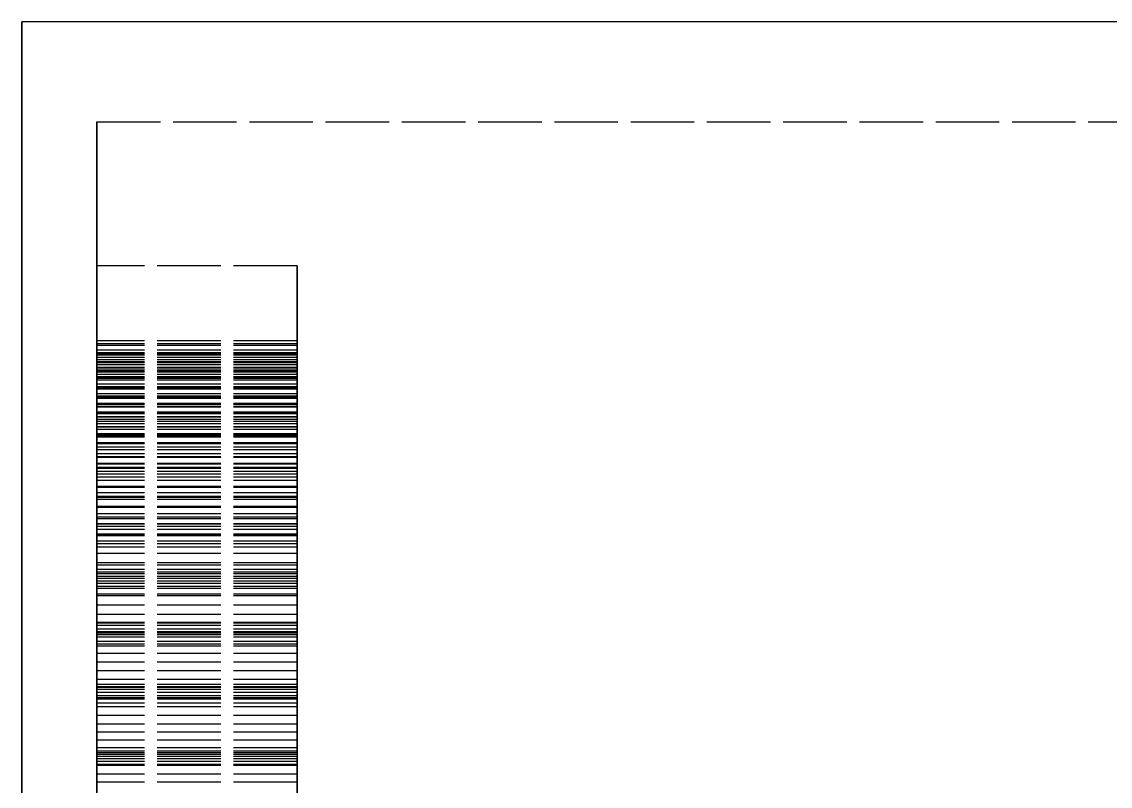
# Model space of a CAD drawing. Header units: millimetres. Extents: x -25 to 127, y -20 to 120.
# Drawn here: x 54.62 to 76.38, y 32.47 to 47.75 of the extents above; entities that cross this region are included whole.
import ezdxf

# ---------------------------------------------------------------- set-up
doc = ezdxf.new("R2010")
doc.units = ezdxf.units.MM
doc.linetypes.add('DASHED', pattern=[1.524, 1.27, -0.254])
doc.layers.add('HIDDEN', color=8, linetype='DASHED')
doc.layers.add('VISIBLE', color=7, linetype='CONTINUOUS')

msp = doc.modelspace()

# ---------------------------------------------------------------- linework, layer by layer
at = {"layer": 'HIDDEN'}
for points in [[(54.625, 47.75), (54.625, 46.9881), (54.625, 46.22619), (54.625, 45.46429), (54.625, 44.70238), (54.625, 43.94048), (54.625, 43.17857), (54.625, 42.41667), (54.625, 41.65476), (54.625, 40.89286), (54.625, 40.13095), (54.625, 39.36905), (54.625, 38.60714), (54.625, 37.84524), (54.625, 37.08333), (54.625, 36.32143), (54.625, 35.55952), (54.625, 34.79762), (54.625, 34.03571), (54.625, 33.27381), (54.625, 32.5119), (54.625, 31.75)], [(56.125, 32.13095), (56.125, 32.48016), (56.125, 32.82937), (56.125, 33.17857), (56.125, 33.52778), (56.125, 33.87698), (56.125, 34.22619), (56.125, 34.5754), (56.125, 34.9246), (56.125, 35.27381), (56.125, 35.62302), (56.125, 35.97222), (56.125, 36.32143), (56.125, 36.67063), (56.125, 37.01984), (56.125, 37.36905), (56.125, 37.71825), (56.125, 38.06746), (56.125, 38.41667), (56.125, 38.76587), (56.125, 39.11508), (56.125, 39.46429), (56.125, 39.81349), (56.125, 40.1627), (56.125, 40.5119), (56.125, 40.86111), (56.125, 41.21032), (56.125, 41.55952), (56.125, 41.90873), (56.125, 42.25794), (56.125, 42.60714), (56.125, 42.95635), (56.125, 43.30556), (56.125, 43.65476), (56.125, 44.00397), (56.125, 44.35317), (56.125, 44.70238), (56.125, 45.05159), (56.125, 45.40079), (56.125, 45.75)], [(56.125, 45.75), (56.125, 45.05159), (56.125, 44.35317), (56.125, 43.65476), (56.125, 42.95635), (56.125, 42.25794), (56.125, 41.55952), (56.125, 40.86111), (56.125, 40.1627), (56.125, 39.46429), (56.125, 38.76587), (56.125, 38.06746), (56.125, 37.36905), (56.125, 36.67063), (56.125, 35.97222), (56.125, 35.27381), (56.125, 34.5754), (56.125, 33.87698), (56.125, 33.17857), (56.125, 32.48016), (56.125, 31.78175)], [(56.125, 45.75), (95.125, 45.75)], [(56.125, 32.25), (56.125, 32.55357), (56.125, 32.85714), (56.125, 33.16071), (56.125, 33.46429), (56.125, 33.76786), (56.125, 34.07143), (56.125, 34.375), (56.125, 34.67857), (56.125, 34.98214), (56.125, 35.28571), (56.125, 35.58929), (56.125, 35.89286), (56.125, 36.19643), (56.125, 36.5), (56.125, 36.80357), (56.125, 37.10714), (56.125, 37.41071), (56.125, 37.71429), (56.125, 38.01786), (56.125, 38.32143), (56.125, 38.625), (56.125, 38.92857), (56.125, 39.23214), (56.125, 39.53571), (56.125, 39.83929), (56.125, 40.14286), (56.125, 40.44643), (56.125, 40.75), (56.125, 41.05357), (56.125, 41.35714), (56.125, 41.66071), (56.125, 41.96429), (56.125, 42.26786), (56.125, 42.57143), (56.125, 42.875)], [(56.125, 42.875), (56.125, 42.26786), (56.125, 41.66071), (56.125, 41.05357), (56.125, 40.44643), (56.125, 39.83929), (56.125, 39.23214), (56.125, 38.625), (56.125, 38.01786), (56.125, 37.41071), (56.125, 36.80357), (56.125, 36.19643), (56.125, 35.58929), (56.125, 34.98214), (56.125, 34.375), (56.125, 33.76786), (56.125, 33.16071), (56.125, 32.55357), (56.125, 31.94643)], [(60.125, 42.875), (56.125, 42.875)], [(60.125, 32.25), (60.125, 32.55357), (60.125, 32.85714), (60.125, 33.16071), (60.125, 33.46429), (60.125, 33.76786), (60.125, 34.07143), (60.125, 34.375), (60.125, 34.67857), (60.125, 34.98214), (60.125, 35.28571), (60.125, 35.58929), (60.125, 35.89286), (60.125, 36.19643), (60.125, 36.5), (60.125, 36.80357), (60.125, 37.10714), (60.125, 37.41071), (60.125, 37.71429), (60.125, 38.01786), (60.125, 38.32143), (60.125, 38.625), (60.125, 38.92857), (60.125, 39.23214), (60.125, 39.53571), (60.125, 39.83929), (60.125, 40.14286), (60.125, 40.44643), (60.125, 40.75), (60.125, 41.05357), (60.125, 41.35714), (60.125, 41.66071), (60.125, 41.96429), (60.125, 42.26786), (60.125, 42.57143), (60.125, 42.875)], [(60.125, 42.875), (60.125, 42.26786), (60.125, 41.66071), (60.125, 41.05357), (60.125, 40.44643), (60.125, 39.83929), (60.125, 39.23214), (60.125, 38.625), (60.125, 38.01786), (60.125, 37.41071), (60.125, 36.80357), (60.125, 36.19643), (60.125, 35.58929), (60.125, 34.98214), (60.125, 34.375), (60.125, 33.76786), (60.125, 33.16071), (60.125, 32.55357), (60.125, 31.94643)], [(56.125, 41.1857), (56.125, 41.3742)], [(56.125, 41.3742), (56.125, 41.1857)], [(60.125, 41.3742), (56.125, 41.3742)], [(60.125, 41.3742), (56.125, 41.3742)], [(60.125, 41.1857), (60.125, 41.3742)], [(60.125, 41.3742), (60.125, 41.1857)], [(56.125, 41.28352), (56.125, 41.31452)], [(56.125, 41.31452), (56.125, 41.13444)], [(56.125, 41.13444), (56.125, 41.31452)], [(56.125, 41.31452), (56.125, 41.28352)], [(60.125, 41.31452), (56.125, 41.31452)], [(60.125, 41.31452), (56.125, 41.31452)], [(56.125, 41.08821), (56.125, 41.28352)], [(56.125, 41.28352), (56.125, 41.08821)], [(60.125, 41.28352), (56.125, 41.28352)], [(60.125, 41.28352), (56.125, 41.28352)], [(56.125, 40.99691), (56.125, 41.1857)], [(56.125, 41.1857), (56.125, 40.99691)], [(60.125, 41.1857), (56.125, 41.1857)], [(60.125, 41.1857), (56.125, 41.1857)], [(56.125, 41.13444), (56.125, 40.95347)], [(56.125, 40.95347), (56.125, 41.13444)], [(60.125, 41.13444), (56.125, 41.13444)], [(60.125, 41.13444), (56.125, 41.13444)], [(60.125, 41.28352), (60.125, 41.31452)], [(60.125, 41.31452), (60.125, 41.13444)], [(60.125, 41.13444), (60.125, 41.31452)], [(60.125, 41.31452), (60.125, 41.28352)], [(60.125, 41.08821), (60.125, 41.28352)], [(60.125, 41.28352), (60.125, 41.08821)], [(60.125, 40.99691), (60.125, 41.1857)], [(60.125, 41.1857), (60.125, 40.99691)], [(60.125, 41.13444), (60.125, 40.95347)], [(60.125, 40.95347), (60.125, 41.13444)], [(56.125, 41.04325), (56.125, 41.10498)], [(56.125, 41.10498), (56.125, 40.93485)], [(56.125, 40.93485), (56.125, 41.10498)], [(56.125, 41.10498), (56.125, 41.04325)], [(60.125, 41.10498), (56.125, 41.10498)], [(60.125, 41.10498), (56.125, 41.10498)], [(56.125, 40.8932), (56.125, 41.08821)], [(56.125, 41.08821), (56.125, 40.8932)], [(60.125, 41.08821), (56.125, 41.08821)], [(60.125, 41.08821), (56.125, 41.08821)], [(56.125, 40.8428), (56.125, 41.04325)], [(56.125, 41.04325), (56.125, 40.8428)], [(60.125, 41.04325), (56.125, 41.04325)], [(60.125, 41.04325), (56.125, 41.04325)], [(56.125, 40.8079), (56.125, 40.99691)], [(56.125, 40.99691), (56.125, 40.8079)], [(60.125, 40.99691), (56.125, 40.99691)], [(60.125, 40.99691), (56.125, 40.99691)], [(56.125, 40.95347), (56.125, 40.77168)], [(56.125, 40.77168), (56.125, 40.95347)], [(60.125, 40.95347), (56.125, 40.95347)], [(60.125, 40.95347), (56.125, 40.95347)], [(56.125, 40.93485), (56.125, 40.76326)], [(56.125, 40.76326), (56.125, 40.93485)], [(60.125, 40.93485), (56.125, 40.93485)], [(60.125, 40.93485), (56.125, 40.93485)], [(56.125, 40.69859), (56.125, 40.8932)], [(56.125, 40.8932), (56.125, 40.69859)], [(60.125, 40.8932), (56.125, 40.8932)], [(60.125, 40.8932), (56.125, 40.8932)], [(60.125, 41.04325), (60.125, 41.10498)], [(60.125, 41.10498), (60.125, 40.93485)], [(60.125, 40.93485), (60.125, 41.10498)], [(60.125, 41.10498), (60.125, 41.04325)], [(60.125, 40.8932), (60.125, 41.08821)], [(60.125, 41.08821), (60.125, 40.8932)], [(60.125, 40.8428), (60.125, 41.04325)], [(60.125, 41.04325), (60.125, 40.8428)], [(60.125, 40.8079), (60.125, 40.99691)], [(60.125, 40.99691), (60.125, 40.8079)], [(60.125, 40.95347), (60.125, 40.77168)], [(60.125, 40.77168), (60.125, 40.95347)], [(60.125, 40.93485), (60.125, 40.76326)], [(60.125, 40.76326), (60.125, 40.93485)], [(60.125, 40.69859), (60.125, 40.8932)], [(60.125, 40.8932), (60.125, 40.69859)], [(56.125, 40.64323), (56.125, 40.8428)], [(56.125, 40.8428), (56.125, 40.64323)], [(60.125, 40.8428), (56.125, 40.8428)], [(60.125, 40.8428), (56.125, 40.8428)], [(56.125, 40.61877), (56.125, 40.8079)], [(56.125, 40.8079), (56.125, 40.61877)], [(60.125, 40.8079), (56.125, 40.8079)], [(60.125, 40.8079), (56.125, 40.8079)], [(56.125, 40.77168), (56.125, 40.58911)], [(56.125, 40.58911), (56.125, 40.77168)], [(60.125, 40.77168), (56.125, 40.77168)], [(60.125, 40.77168), (56.125, 40.77168)], [(56.125, 40.76326), (56.125, 40.59023)], [(56.125, 40.59023), (56.125, 40.76326)], [(60.125, 40.76326), (56.125, 40.76326)], [(60.125, 40.76326), (56.125, 40.76326)], [(56.125, 40.65543), (56.125, 40.74738)], [(56.125, 40.74738), (56.125, 40.58865)], [(56.125, 40.58865), (56.125, 40.74738)], [(56.125, 40.74738), (56.125, 40.65543)], [(60.125, 40.74738), (56.125, 40.74738)], [(60.125, 40.74738), (56.125, 40.74738)], [(56.125, 40.50451), (56.125, 40.69859)], [(56.125, 40.69859), (56.125, 40.50451)], [(60.125, 40.69859), (56.125, 40.69859)], [(60.125, 40.69859), (56.125, 40.69859)], [(60.125, 40.64323), (60.125, 40.8428)], [(60.125, 40.8428), (60.125, 40.64323)], [(60.125, 40.61877), (60.125, 40.8079)], [(60.125, 40.8079), (60.125, 40.61877)], [(60.125, 40.77168), (60.125, 40.58911)], [(60.125, 40.58911), (60.125, 40.77168)], [(60.125, 40.76326), (60.125, 40.59023)], [(60.125, 40.59023), (60.125, 40.76326)], [(60.125, 40.65543), (60.125, 40.74738)], [(60.125, 40.74738), (60.125, 40.58865)], [(60.125, 40.58865), (60.125, 40.74738)], [(60.125, 40.74738), (60.125, 40.65543)], [(60.125, 40.50451), (60.125, 40.69859)], [(60.125, 40.69859), (60.125, 40.50451)], [(56.125, 40.45155), (56.125, 40.65543)], [(56.125, 40.65543), (56.125, 40.45155)], [(60.125, 40.65543), (56.125, 40.65543)], [(60.125, 40.65543), (56.125, 40.65543)], [(56.125, 40.44468), (56.125, 40.64323)], [(56.125, 40.64323), (56.125, 40.44468)], [(60.125, 40.64323), (56.125, 40.64323)], [(60.125, 40.64323), (56.125, 40.64323)], [(56.125, 40.4296), (56.125, 40.61877)], [(56.125, 40.61877), (56.125, 40.4296)], [(60.125, 40.61877), (56.125, 40.61877)], [(60.125, 40.61877), (56.125, 40.61877)], [(56.125, 40.59023), (56.125, 40.41579)], [(56.125, 40.41579), (56.125, 40.59023)], [(60.125, 40.59023), (56.125, 40.59023)], [(60.125, 40.59023), (56.125, 40.59023)], [(56.125, 40.58911), (56.125, 40.40581)], [(56.125, 40.40581), (56.125, 40.58911)], [(60.125, 40.58911), (56.125, 40.58911)], [(60.125, 40.58911), (56.125, 40.58911)], [(56.125, 40.58865), (56.125, 40.4279)], [(56.125, 40.4279), (56.125, 40.58865)], [(60.125, 40.58865), (56.125, 40.58865)], [(60.125, 40.58865), (56.125, 40.58865)], [(56.125, 40.31109), (56.125, 40.50451)], [(56.125, 40.50451), (56.125, 40.31109)], [(60.125, 40.50451), (56.125, 40.50451)], [(60.125, 40.50451), (56.125, 40.50451)], [(60.125, 40.45155), (60.125, 40.65543)], [(60.125, 40.65543), (60.125, 40.45155)], [(60.125, 40.44468), (60.125, 40.64323)], [(60.125, 40.64323), (60.125, 40.44468)], [(60.125, 40.4296), (60.125, 40.61877)], [(60.125, 40.61877), (60.125, 40.4296)], [(60.125, 40.59023), (60.125, 40.41579)], [(60.125, 40.41579), (60.125, 40.59023)], [(60.125, 40.58911), (60.125, 40.40581)], [(60.125, 40.40581), (60.125, 40.58911)], [(60.125, 40.58865), (60.125, 40.4279)], [(60.125, 40.4279), (60.125, 40.58865)], [(60.125, 40.31109), (60.125, 40.50451)], [(60.125, 40.50451), (60.125, 40.31109)], [(56.125, 40.24914), (56.125, 40.45155)], [(56.125, 40.45155), (56.125, 40.24914)], [(60.125, 40.45155), (56.125, 40.45155)], [(60.125, 40.45155), (56.125, 40.45155)], [(56.125, 40.24731), (56.125, 40.44468)], [(56.125, 40.44468), (56.125, 40.24731)], [(60.125, 40.44468), (56.125, 40.44468)], [(60.125, 40.44468), (56.125, 40.44468)], [(56.125, 40.2405), (56.125, 40.4296)], [(56.125, 40.4296), (56.125, 40.2405)], [(60.125, 40.4296), (56.125, 40.4296)], [(60.125, 40.4296), (56.125, 40.4296)], [(56.125, 40.4279), (56.125, 40.26511)], [(56.125, 40.26511), (56.125, 40.4279)], [(60.125, 40.4279), (56.125, 40.4279)], [(60.125, 40.4279), (56.125, 40.4279)], [(56.125, 40.41579), (56.125, 40.23992)], [(56.125, 40.23992), (56.125, 40.41579)], [(60.125, 40.41579), (56.125, 40.41579)], [(60.125, 40.41579), (56.125, 40.41579)], [(56.125, 40.40581), (56.125, 40.22181)], [(56.125, 40.22181), (56.125, 40.40581)], [(60.125, 40.40581), (56.125, 40.40581)], [(60.125, 40.40581), (56.125, 40.40581)], [(56.125, 40.1185), (56.125, 40.31109)], [(56.125, 40.31109), (56.125, 40.1185)], [(60.125, 40.31109), (56.125, 40.31109)], [(60.125, 40.31109), (56.125, 40.31109)], [(56.125, 40.26511), (56.125, 40.10028)], [(56.125, 40.10028), (56.125, 40.26511)], [(60.125, 40.26511), (56.125, 40.26511)], [(60.125, 40.26511), (56.125, 40.26511)], [(56.125, 40.04834), (56.125, 40.24914)], [(56.125, 40.24914), (56.125, 40.04834)], [(60.125, 40.24914), (56.125, 40.24914)], [(60.125, 40.24914), (56.125, 40.24914)], [(56.125, 40.05129), (56.125, 40.24731)], [(56.125, 40.24731), (56.125, 40.05129)], [(60.125, 40.24731), (56.125, 40.24731)], [(60.125, 40.24731), (56.125, 40.24731)], [(56.125, 40.12339), (56.125, 40.24476)], [(56.125, 40.24476), (56.125, 40.0988)], [(56.125, 40.0988), (56.125, 40.24476)], [(56.125, 40.24476), (56.125, 40.12339)], [(60.125, 40.24476), (56.125, 40.24476)], [(60.125, 40.24476), (56.125, 40.24476)], [(56.125, 40.22181), (56.125, 40.2405)], [(56.125, 40.2405), (56.125, 40.22181)], [(60.125, 40.2405), (56.125, 40.2405)], [(60.125, 40.2405), (56.125, 40.2405)], [(56.125, 40.23992), (56.125, 40.06259)], [(56.125, 40.06259), (56.125, 40.23992)], [(60.125, 40.23992), (56.125, 40.23992)], [(60.125, 40.23992), (56.125, 40.23992)], [(60.125, 40.24914), (60.125, 40.45155)], [(60.125, 40.45155), (60.125, 40.24914)], [(60.125, 40.24731), (60.125, 40.44468)], [(60.125, 40.44468), (60.125, 40.24731)], [(60.125, 40.2405), (60.125, 40.4296)], [(60.125, 40.4296), (60.125, 40.2405)], [(60.125, 40.4279), (60.125, 40.26511)], [(60.125, 40.26511), (60.125, 40.4279)], [(60.125, 40.41579), (60.125, 40.23992)], [(60.125, 40.23992), (60.125, 40.41579)], [(60.125, 40.40581), (60.125, 40.22181)], [(60.125, 40.22181), (60.125, 40.40581)], [(60.125, 40.1185), (60.125, 40.31109)], [(60.125, 40.31109), (60.125, 40.1185)], [(60.125, 40.26511), (60.125, 40.10028)], [(60.125, 40.10028), (60.125, 40.26511)], [(60.125, 40.04834), (60.125, 40.24914)], [(60.125, 40.24914), (60.125, 40.04834)], [(60.125, 40.05129), (60.125, 40.24731)], [(60.125, 40.24731), (60.125, 40.05129)], [(60.125, 40.12339), (60.125, 40.24476)], [(60.125, 40.24476), (60.125, 40.0988)], [(60.125, 40.0988), (60.125, 40.24476)], [(60.125, 40.24476), (60.125, 40.12339)], [(60.125, 40.22181), (60.125, 40.2405)], [(60.125, 40.2405), (60.125, 40.22181)], [(60.125, 40.23992), (60.125, 40.06259)], [(60.125, 40.06259), (60.125, 40.23992)], [(60.125, 40.22181), (56.125, 40.22181)], [(60.125, 40.22181), (56.125, 40.22181)], [(56.125, 39.91782), (56.125, 40.12339)], [(56.125, 40.12339), (56.125, 39.91782)], [(60.125, 40.12339), (56.125, 40.12339)], [(60.125, 40.12339), (56.125, 40.12339)], [(56.125, 40.06259), (56.125, 40.1185)], [(56.125, 40.1185), (56.125, 40.06259)], [(60.125, 40.1185), (56.125, 40.1185)], [(60.125, 40.1185), (56.125, 40.1185)], [(56.125, 40.10028), (56.125, 39.93334)], [(56.125, 39.93334), (56.125, 40.10028)], [(60.125, 40.10028), (56.125, 40.10028)], [(60.125, 40.10028), (56.125, 40.10028)], [(56.125, 40.0988), (56.125, 39.95025)], [(56.125, 39.95025), (56.125, 40.0988)], [(60.125, 40.0988), (56.125, 40.0988)], [(60.125, 40.0988), (56.125, 40.0988)], [(60.125, 40.06259), (56.125, 40.06259)], [(60.125, 40.06259), (56.125, 40.06259)], [(56.125, 39.85685), (56.125, 40.05129)], [(56.125, 40.05129), (56.125, 39.85685)], [(60.125, 40.05129), (56.125, 40.05129)], [(60.125, 40.05129), (56.125, 40.05129)], [(56.125, 39.84936), (56.125, 40.04834)], [(56.125, 40.04834), (56.125, 39.84936)], [(60.125, 40.04834), (56.125, 40.04834)], [(60.125, 40.04834), (56.125, 40.04834)], [(60.125, 39.91782), (60.125, 40.12339)], [(60.125, 40.12339), (60.125, 39.91782)], [(60.125, 40.06259), (60.125, 40.1185)], [(60.125, 40.1185), (60.125, 40.06259)], [(60.125, 40.10028), (60.125, 39.93334)], [(60.125, 39.93334), (60.125, 40.10028)], [(60.125, 40.0988), (60.125, 39.95025)], [(60.125, 39.95025), (60.125, 40.0988)], [(60.125, 39.85685), (60.125, 40.05129)], [(60.125, 40.05129), (60.125, 39.85685)], [(60.125, 39.84936), (60.125, 40.04834)], [(60.125, 40.04834), (60.125, 39.84936)], [(56.125, 39.95025), (56.125, 39.79909)], [(56.125, 39.79909), (56.125, 39.95025)], [(60.125, 39.95025), (56.125, 39.95025)], [(60.125, 39.95025), (56.125, 39.95025)], [(56.125, 39.93334), (56.125, 39.76419)], [(56.125, 39.76419), (56.125, 39.93334)], [(60.125, 39.93334), (56.125, 39.93334)], [(60.125, 39.93334), (56.125, 39.93334)], [(56.125, 39.71428), (56.125, 39.91782)], [(56.125, 39.91782), (56.125, 39.71428)], [(60.125, 39.91782), (56.125, 39.91782)], [(60.125, 39.91782), (56.125, 39.91782)], [(56.125, 39.76419), (56.125, 39.85685)], [(56.125, 39.85685), (56.125, 39.76419)], [(60.125, 39.85685), (56.125, 39.85685)], [(60.125, 39.85685), (56.125, 39.85685)], [(56.125, 39.65241), (56.125, 39.84936)], [(56.125, 39.84936), (56.125, 39.65241)], [(60.125, 39.84936), (56.125, 39.84936)], [(60.125, 39.84936), (56.125, 39.84936)], [(60.125, 39.95025), (60.125, 39.79909)], [(60.125, 39.79909), (60.125, 39.95025)], [(60.125, 39.93334), (60.125, 39.76419)], [(60.125, 39.76419), (60.125, 39.93334)], [(60.125, 39.71428), (60.125, 39.91782)], [(60.125, 39.91782), (60.125, 39.71428)], [(60.125, 39.76419), (60.125, 39.85685)], [(60.125, 39.85685), (60.125, 39.76419)], [(60.125, 39.65241), (60.125, 39.84936)], [(60.125, 39.84936), (60.125, 39.65241)], [(56.125, 39.79909), (56.125, 39.64527)], [(56.125, 39.64527), (56.125, 39.79909)], [(60.125, 39.79909), (56.125, 39.79909)], [(60.125, 39.79909), (56.125, 39.79909)], [(60.125, 39.76419), (56.125, 39.76419)], [(60.125, 39.76419), (56.125, 39.76419)], [(56.125, 39.51295), (56.125, 39.71428)], [(56.125, 39.71428), (56.125, 39.51295)], [(60.125, 39.71428), (56.125, 39.71428)], [(60.125, 39.71428), (56.125, 39.71428)], [(56.125, 39.45778), (56.125, 39.65241)], [(56.125, 39.65241), (56.125, 39.45778)], [(60.125, 39.65241), (56.125, 39.65241)], [(60.125, 39.65241), (56.125, 39.65241)], [(56.125, 39.64527), (56.125, 39.48869)], [(56.125, 39.48869), (56.125, 39.64527)], [(60.125, 39.64527), (56.125, 39.64527)], [(60.125, 39.64527), (56.125, 39.64527)], [(56.125, 39.45166), (56.125, 39.60142)], [(56.125, 39.60142), (56.125, 39.46945)], [(56.125, 39.46945), (56.125, 39.60142)], [(56.125, 39.60142), (56.125, 39.45166)], [(60.125, 39.60142), (56.125, 39.60142)], [(60.125, 39.60142), (56.125, 39.60142)], [(60.125, 39.79909), (60.125, 39.64527)], [(60.125, 39.64527), (60.125, 39.79909)], [(60.125, 39.51295), (60.125, 39.71428)], [(60.125, 39.71428), (60.125, 39.51295)], [(60.125, 39.45778), (60.125, 39.65241)], [(60.125, 39.65241), (60.125, 39.45778)], [(60.125, 39.64527), (60.125, 39.48869)], [(60.125, 39.48869), (60.125, 39.64527)], [(60.125, 39.45166), (60.125, 39.60142)], [(60.125, 39.60142), (60.125, 39.46945)], [(60.125, 39.46945), (60.125, 39.60142)], [(60.125, 39.60142), (60.125, 39.45166)], [(56.125, 39.31405), (56.125, 39.51295)], [(56.125, 39.51295), (56.125, 39.31405)], [(60.125, 39.51295), (56.125, 39.51295)], [(60.125, 39.51295), (56.125, 39.51295)], [(56.125, 39.48869), (56.125, 39.32917)], [(56.125, 39.32917), (56.125, 39.48869)], [(60.125, 39.48869), (56.125, 39.48869)], [(60.125, 39.48869), (56.125, 39.48869)], [(56.125, 39.46945), (56.125, 39.33438)], [(56.125, 39.33438), (56.125, 39.46945)], [(60.125, 39.46945), (56.125, 39.46945)], [(60.125, 39.46945), (56.125, 39.46945)], [(56.125, 39.32917), (56.125, 39.45778)], [(56.125, 39.45778), (56.125, 39.32917)], [(60.125, 39.45778), (56.125, 39.45778)], [(60.125, 39.45778), (56.125, 39.45778)], [(56.125, 39.24615), (56.125, 39.45166)], [(56.125, 39.45166), (56.125, 39.24615)], [(60.125, 39.45166), (56.125, 39.45166)], [(60.125, 39.45166), (56.125, 39.45166)], [(60.125, 39.31405), (60.125, 39.51295)], [(60.125, 39.51295), (60.125, 39.31405)], [(60.125, 39.48869), (60.125, 39.32917)], [(60.125, 39.32917), (60.125, 39.48869)], [(60.125, 39.46945), (60.125, 39.33438)], [(60.125, 39.33438), (60.125, 39.46945)], [(60.125, 39.32917), (60.125, 39.45778)], [(60.125, 39.45778), (60.125, 39.32917)], [(60.125, 39.24615), (60.125, 39.45166)], [(60.125, 39.45166), (60.125, 39.24615)], [(56.125, 39.33438), (56.125, 39.19615)], [(56.125, 39.19615), (56.125, 39.33438)], [(60.125, 39.33438), (56.125, 39.33438)], [(60.125, 39.33438), (56.125, 39.33438)], [(60.125, 39.32917), (56.125, 39.32917)], [(60.125, 39.32917), (56.125, 39.32917)], [(56.125, 39.11785), (56.125, 39.31405)], [(56.125, 39.31405), (56.125, 39.11785)], [(60.125, 39.31405), (56.125, 39.31405)], [(60.125, 39.31405), (56.125, 39.31405)], [(56.125, 39.04322), (56.125, 39.24615)], [(56.125, 39.24615), (56.125, 39.04322)], [(60.125, 39.24615), (56.125, 39.24615)], [(60.125, 39.24615), (56.125, 39.24615)], [(56.125, 39.19615), (56.125, 39.05465)], [(56.125, 39.05465), (56.125, 39.19615)], [(60.125, 39.19615), (56.125, 39.19615)], [(60.125, 39.19615), (56.125, 39.19615)], [(60.125, 39.33438), (60.125, 39.19615)], [(60.125, 39.19615), (60.125, 39.33438)], [(60.125, 39.11785), (60.125, 39.31405)], [(60.125, 39.31405), (60.125, 39.11785)], [(60.125, 39.04322), (60.125, 39.24615)], [(60.125, 39.24615), (60.125, 39.04322)], [(60.125, 39.19615), (60.125, 39.05465)], [(60.125, 39.05465), (60.125, 39.19615)], [(56.125, 38.9247), (56.125, 39.11785)], [(56.125, 39.11785), (56.125, 38.9247)], [(60.125, 39.11785), (56.125, 39.11785)], [(60.125, 39.11785), (56.125, 39.11785)], [(56.125, 39.05465), (56.125, 38.90976)], [(56.125, 38.90976), (56.125, 39.05465)], [(60.125, 39.05465), (56.125, 39.05465)], [(60.125, 39.05465), (56.125, 39.05465)], [(56.125, 38.84307), (56.125, 39.04322)], [(56.125, 39.04322), (56.125, 38.84307)], [(60.125, 39.04322), (56.125, 39.04322)], [(60.125, 39.04322), (56.125, 39.04322)], [(60.125, 38.9247), (60.125, 39.11785)], [(60.125, 39.11785), (60.125, 38.9247)], [(60.125, 39.05465), (60.125, 38.90976)], [(60.125, 38.90976), (60.125, 39.05465)], [(60.125, 38.84307), (60.125, 39.04322)], [(60.125, 39.04322), (60.125, 38.84307)], [(56.125, 38.76123), (56.125, 38.9247)], [(56.125, 38.9247), (56.125, 38.76123)], [(60.125, 38.9247), (56.125, 38.9247)], [(60.125, 38.9247), (56.125, 38.9247)], [(56.125, 38.90976), (56.125, 38.76123)], [(56.125, 38.76123), (56.125, 38.90976)], [(60.125, 38.90976), (56.125, 38.90976)], [(60.125, 38.90976), (56.125, 38.90976)], [(56.125, 38.64596), (56.125, 38.84307)], [(56.125, 38.84307), (56.125, 38.64596)], [(60.125, 38.84307), (56.125, 38.84307)], [(60.125, 38.84307), (56.125, 38.84307)], [(56.125, 38.64596), (56.125, 38.82283)], [(56.125, 38.82283), (56.125, 38.706)], [(56.125, 38.706), (56.125, 38.82283)], [(56.125, 38.82283), (56.125, 38.64596)], [(60.125, 38.82283), (56.125, 38.82283)], [(60.125, 38.82283), (56.125, 38.82283)], [(60.125, 38.76123), (56.125, 38.76123)], [(60.125, 38.76123), (56.125, 38.76123)], [(60.125, 38.76123), (60.125, 38.9247)], [(60.125, 38.9247), (60.125, 38.76123)], [(60.125, 38.90976), (60.125, 38.76123)], [(60.125, 38.76123), (60.125, 38.90976)], [(60.125, 38.64596), (60.125, 38.84307)], [(60.125, 38.84307), (60.125, 38.64596)], [(60.125, 38.64596), (60.125, 38.82283)], [(60.125, 38.82283), (60.125, 38.706)], [(60.125, 38.706), (60.125, 38.82283)], [(60.125, 38.82283), (60.125, 38.64596)], [(56.125, 38.706), (56.125, 38.58555)], [(56.125, 38.58555), (56.125, 38.706)], [(60.125, 38.706), (56.125, 38.706)], [(60.125, 38.706), (56.125, 38.706)], [(56.125, 38.44226), (56.125, 38.64596)], [(56.125, 38.45218), (56.125, 38.64596)], [(56.125, 38.64596), (56.125, 38.45218)], [(56.125, 38.64596), (56.125, 38.44226)], [(60.125, 38.64596), (56.125, 38.64596)], [(60.125, 38.64596), (56.125, 38.64596)], [(60.125, 38.64596), (56.125, 38.64596)], [(60.125, 38.64596), (56.125, 38.64596)], [(56.125, 38.58555), (56.125, 38.46142)], [(56.125, 38.46142), (56.125, 38.58555)], [(60.125, 38.58555), (56.125, 38.58555)], [(60.125, 38.58555), (56.125, 38.58555)], [(60.125, 38.706), (60.125, 38.58555)], [(60.125, 38.58555), (60.125, 38.706)], [(60.125, 38.44226), (60.125, 38.64596)], [(60.125, 38.45218), (60.125, 38.64596)], [(60.125, 38.64596), (60.125, 38.45218)], [(60.125, 38.64596), (60.125, 38.44226)], [(60.125, 38.58555), (60.125, 38.46142)], [(60.125, 38.46142), (60.125, 38.58555)], [(56.125, 38.46142), (56.125, 38.33346)], [(56.125, 38.33346), (56.125, 38.46142)], [(60.125, 38.46142), (56.125, 38.46142)], [(60.125, 38.46142), (56.125, 38.46142)], [(56.125, 38.26215), (56.125, 38.45218)], [(56.125, 38.45218), (56.125, 38.26215)], [(60.125, 38.45218), (56.125, 38.45218)], [(60.125, 38.45218), (56.125, 38.45218)], [(56.125, 38.24168), (56.125, 38.44226)], [(56.125, 38.44226), (56.125, 38.24168)], [(60.125, 38.44226), (56.125, 38.44226)], [(60.125, 38.44226), (56.125, 38.44226)], [(56.125, 38.33346), (56.125, 38.20149)], [(56.125, 38.20149), (56.125, 38.33346)], [(60.125, 38.33346), (56.125, 38.33346)], [(60.125, 38.33346), (56.125, 38.33346)], [(60.125, 38.46142), (60.125, 38.33346)], [(60.125, 38.33346), (60.125, 38.46142)], [(60.125, 38.26215), (60.125, 38.45218)], [(60.125, 38.45218), (60.125, 38.26215)], [(60.125, 38.24168), (60.125, 38.44226)], [(60.125, 38.44226), (60.125, 38.24168)], [(60.125, 38.33346), (60.125, 38.20149)], [(60.125, 38.20149), (60.125, 38.33346)], [(56.125, 38.06522), (56.125, 38.26215)], [(56.125, 38.26215), (56.125, 38.06522)], [(60.125, 38.26215), (56.125, 38.26215)], [(60.125, 38.26215), (56.125, 38.26215)], [(56.125, 38.04443), (56.125, 38.24168)], [(56.125, 38.24168), (56.125, 38.04443)], [(60.125, 38.24168), (56.125, 38.24168)], [(60.125, 38.24168), (56.125, 38.24168)], [(56.125, 38.20149), (56.125, 38.06522)], [(56.125, 38.06522), (56.125, 38.20149)], [(60.125, 38.20149), (56.125, 38.20149)], [(60.125, 38.20149), (56.125, 38.20149)], [(60.125, 38.06522), (56.125, 38.06522)], [(60.125, 38.06522), (56.125, 38.06522)], [(60.125, 38.06522), (60.125, 38.26215)], [(60.125, 38.26215), (60.125, 38.06522)], [(60.125, 38.04443), (60.125, 38.24168)], [(60.125, 38.24168), (60.125, 38.04443)], [(60.125, 38.20149), (60.125, 38.06522)], [(60.125, 38.06522), (60.125, 38.20149)], [(56.125, 37.85078), (56.125, 38.04443)], [(56.125, 38.04443), (56.125, 37.85078)], [(60.125, 38.04443), (56.125, 38.04443)], [(60.125, 38.04443), (56.125, 38.04443)], [(56.125, 37.71318), (56.125, 37.91565)], [(56.125, 37.91565), (56.125, 37.81495)], [(56.125, 37.81495), (56.125, 37.91565)], [(56.125, 37.91565), (56.125, 37.71318)], [(60.125, 37.91565), (56.125, 37.91565)], [(60.125, 37.91565), (56.125, 37.91565)], [(56.125, 37.66108), (56.125, 37.85078)], [(56.125, 37.85078), (56.125, 37.66108)], [(60.125, 37.85078), (56.125, 37.85078)], [(60.125, 37.85078), (56.125, 37.85078)], [(60.125, 37.85078), (60.125, 38.04443)], [(60.125, 38.04443), (60.125, 37.85078)], [(60.125, 37.71318), (60.125, 37.91565)], [(60.125, 37.91565), (60.125, 37.81495)], [(60.125, 37.81495), (60.125, 37.91565)], [(60.125, 37.91565), (60.125, 37.71318)], [(60.125, 37.66108), (60.125, 37.85078)], [(60.125, 37.85078), (60.125, 37.66108)], [(56.125, 37.81495), (56.125, 37.71016)], [(56.125, 37.71016), (56.125, 37.81495)], [(60.125, 37.81495), (56.125, 37.81495)], [(60.125, 37.81495), (56.125, 37.81495)], [(56.125, 37.51303), (56.125, 37.71318)], [(56.125, 37.71318), (56.125, 37.51303)], [(60.125, 37.71318), (56.125, 37.71318)], [(60.125, 37.71318), (56.125, 37.71318)], [(56.125, 37.71016), (56.125, 37.60118)], [(56.125, 37.60118), (56.125, 37.71016)], [(60.125, 37.71016), (56.125, 37.71016)], [(60.125, 37.71016), (56.125, 37.71016)], [(56.125, 37.47579), (56.125, 37.66108)], [(56.125, 37.66108), (56.125, 37.47579)], [(60.125, 37.66108), (56.125, 37.66108)], [(60.125, 37.66108), (56.125, 37.66108)], [(60.125, 37.81495), (60.125, 37.71016)], [(60.125, 37.71016), (60.125, 37.81495)], [(60.125, 37.51303), (60.125, 37.71318)], [(60.125, 37.71318), (60.125, 37.51303)], [(60.125, 37.71016), (60.125, 37.60118)], [(60.125, 37.60118), (60.125, 37.71016)], [(60.125, 37.47579), (60.125, 37.66108)], [(60.125, 37.66108), (60.125, 37.47579)], [(56.125, 37.60118), (56.125, 37.48785)], [(56.125, 37.48785), (56.125, 37.60118)], [(60.125, 37.60118), (56.125, 37.60118)], [(60.125, 37.60118), (56.125, 37.60118)], [(56.125, 37.3165), (56.125, 37.51303)], [(56.125, 37.51303), (56.125, 37.3165)], [(60.125, 37.51303), (56.125, 37.51303)], [(60.125, 37.51303), (56.125, 37.51303)], [(56.125, 37.48785), (56.125, 37.36993)], [(56.125, 37.36993), (56.125, 37.48785)], [(60.125, 37.48785), (56.125, 37.48785)], [(60.125, 37.48785), (56.125, 37.48785)], [(56.125, 37.24708), (56.125, 37.47579)], [(56.125, 37.47579), (56.125, 37.24708)], [(60.125, 37.47579), (56.125, 37.47579)], [(60.125, 37.47579), (56.125, 37.47579)], [(60.125, 37.60118), (60.125, 37.48785)], [(60.125, 37.48785), (60.125, 37.60118)], [(60.125, 37.3165), (60.125, 37.51303)], [(60.125, 37.51303), (60.125, 37.3165)], [(60.125, 37.48785), (60.125, 37.36993)], [(60.125, 37.36993), (60.125, 37.48785)], [(60.125, 37.24708), (60.125, 37.47579)], [(60.125, 37.47579), (60.125, 37.24708)], [(56.125, 37.36993), (56.125, 37.24708)], [(56.125, 37.24708), (56.125, 37.36993)], [(60.125, 37.36993), (56.125, 37.36993)], [(60.125, 37.36993), (56.125, 37.36993)], [(56.125, 37.12382), (56.125, 37.3165)], [(56.125, 37.3165), (56.125, 37.12382)], [(60.125, 37.3165), (56.125, 37.3165)], [(60.125, 37.3165), (56.125, 37.3165)], [(60.125, 37.24708), (56.125, 37.24708)], [(60.125, 37.24708), (56.125, 37.24708)], [(60.125, 37.36993), (60.125, 37.24708)], [(60.125, 37.24708), (60.125, 37.36993)], [(60.125, 37.12382), (60.125, 37.3165)], [(60.125, 37.3165), (60.125, 37.12382)], [(56.125, 36.93529), (56.125, 37.12382)], [(56.125, 37.12382), (56.125, 36.93529)], [(60.125, 37.12382), (56.125, 37.12382)], [(60.125, 37.12382), (56.125, 37.12382)], [(60.125, 36.93529), (60.125, 37.12382)], [(60.125, 37.12382), (60.125, 36.93529)], [(56.125, 36.75129), (56.125, 36.93529)], [(56.125, 36.93529), (56.125, 36.75129)], [(60.125, 36.93529), (56.125, 36.93529)], [(60.125, 36.93529), (56.125, 36.93529)], [(56.125, 36.66126), (56.125, 36.88762)], [(56.125, 36.88762), (56.125, 36.80389)], [(56.125, 36.80389), (56.125, 36.88762)], [(56.125, 36.88762), (56.125, 36.66126)], [(60.125, 36.88762), (56.125, 36.88762)], [(60.125, 36.88762), (56.125, 36.88762)], [(56.125, 36.80389), (56.125, 36.71565)], [(56.125, 36.71565), (56.125, 36.80389)], [(60.125, 36.80389), (56.125, 36.80389)], [(60.125, 36.80389), (56.125, 36.80389)], [(60.125, 36.75129), (60.125, 36.93529)], [(60.125, 36.93529), (60.125, 36.75129)], [(60.125, 36.66126), (60.125, 36.88762)], [(60.125, 36.88762), (60.125, 36.80389)], [(60.125, 36.80389), (60.125, 36.88762)], [(60.125, 36.88762), (60.125, 36.66126)], [(60.125, 36.80389), (60.125, 36.71565)], [(60.125, 36.71565), (60.125, 36.80389)], [(56.125, 36.57233), (56.125, 36.75129)], [(56.125, 36.75129), (56.125, 36.57233)], [(60.125, 36.75129), (56.125, 36.75129)], [(60.125, 36.75129), (56.125, 36.75129)], [(56.125, 36.71565), (56.125, 36.62276)], [(56.125, 36.62276), (56.125, 36.71565)], [(60.125, 36.71565), (56.125, 36.71565)], [(60.125, 36.71565), (56.125, 36.71565)], [(56.125, 36.46638), (56.125, 36.66126)], [(56.125, 36.66126), (56.125, 36.46638)], [(60.125, 36.66126), (56.125, 36.66126)], [(60.125, 36.66126), (56.125, 36.66126)], [(56.125, 36.62276), (56.125, 36.52503)], [(56.125, 36.52503), (56.125, 36.62276)], [(60.125, 36.62276), (56.125, 36.62276)], [(60.125, 36.62276), (56.125, 36.62276)], [(56.125, 36.31378), (56.125, 36.57233)], [(56.125, 36.57233), (56.125, 36.31378)], [(60.125, 36.57233), (56.125, 36.57233)], [(60.125, 36.57233), (56.125, 36.57233)], [(60.125, 36.57233), (60.125, 36.75129)], [(60.125, 36.75129), (60.125, 36.57233)], [(60.125, 36.71565), (60.125, 36.62276)], [(60.125, 36.62276), (60.125, 36.71565)], [(60.125, 36.46638), (60.125, 36.66126)], [(60.125, 36.66126), (60.125, 36.46638)], [(60.125, 36.62276), (60.125, 36.52503)], [(60.125, 36.52503), (60.125, 36.62276)], [(60.125, 36.31378), (60.125, 36.57233)], [(60.125, 36.57233), (60.125, 36.31378)], [(56.125, 36.52503), (56.125, 36.42217)], [(56.125, 36.42217), (56.125, 36.52503)], [(60.125, 36.52503), (56.125, 36.52503)], [(60.125, 36.52503), (56.125, 36.52503)], [(56.125, 36.27558), (56.125, 36.46638)], [(56.125, 36.46638), (56.125, 36.27558)], [(60.125, 36.46638), (56.125, 36.46638)], [(60.125, 36.46638), (56.125, 36.46638)], [(56.125, 36.42217), (56.125, 36.31378)], [(56.125, 36.31378), (56.125, 36.42217)], [(60.125, 36.42217), (56.125, 36.42217)], [(60.125, 36.42217), (56.125, 36.42217)], [(60.125, 36.52503), (60.125, 36.42217)], [(60.125, 36.42217), (60.125, 36.52503)], [(60.125, 36.27558), (60.125, 36.46638)], [(60.125, 36.46638), (60.125, 36.27558)], [(60.125, 36.42217), (60.125, 36.31378)], [(60.125, 36.31378), (60.125, 36.42217)], [(60.125, 36.31378), (56.125, 36.31378)], [(60.125, 36.31378), (56.125, 36.31378)], [(56.125, 36.08912), (56.125, 36.27558)], [(56.125, 36.27558), (56.125, 36.08912)], [(60.125, 36.27558), (56.125, 36.27558)], [(60.125, 36.27558), (56.125, 36.27558)], [(60.125, 36.08912), (60.125, 36.27558)], [(60.125, 36.27558), (60.125, 36.08912)], [(56.125, 35.90732), (56.125, 36.08912)], [(56.125, 36.08912), (56.125, 35.90732)], [(60.125, 36.08912), (56.125, 36.08912)], [(60.125, 36.08912), (56.125, 36.08912)], [(56.125, 35.73058), (56.125, 35.90732)], [(56.125, 35.90732), (56.125, 35.73058)], [(60.125, 35.90732), (56.125, 35.90732)], [(60.125, 35.90732), (56.125, 35.90732)], [(60.125, 35.90732), (60.125, 36.08912)], [(60.125, 36.08912), (60.125, 35.90732)], [(60.125, 35.73058), (60.125, 35.90732)], [(60.125, 35.90732), (60.125, 35.73058)], [(56.125, 35.4992), (56.125, 35.74749)], [(56.125, 35.74749), (56.125, 35.68147)], [(56.125, 35.68147), (56.125, 35.74749)], [(56.125, 35.74749), (56.125, 35.4992)], [(60.125, 35.74749), (56.125, 35.74749)], [(60.125, 35.74749), (56.125, 35.74749)], [(56.125, 35.55947), (56.125, 35.73058)], [(56.125, 35.73058), (56.125, 35.55947)], [(60.125, 35.73058), (56.125, 35.73058)], [(60.125, 35.73058), (56.125, 35.73058)], [(56.125, 35.68147), (56.125, 35.61054)], [(56.125, 35.61054), (56.125, 35.68147)], [(60.125, 35.68147), (56.125, 35.68147)], [(60.125, 35.68147), (56.125, 35.68147)], [(60.125, 35.4992), (60.125, 35.74749)], [(60.125, 35.74749), (60.125, 35.68147)], [(60.125, 35.68147), (60.125, 35.74749)], [(60.125, 35.74749), (60.125, 35.4992)], [(60.125, 35.55947), (60.125, 35.73058)], [(60.125, 35.73058), (60.125, 35.55947)], [(60.125, 35.68147), (60.125, 35.61054)], [(60.125, 35.61054), (60.125, 35.68147)], [(56.125, 35.61054), (56.125, 35.53452)], [(56.125, 35.53452), (56.125, 35.61054)], [(60.125, 35.61054), (56.125, 35.61054)], [(60.125, 35.61054), (56.125, 35.61054)], [(56.125, 35.2733), (56.125, 35.55947)], [(56.125, 35.55947), (56.125, 35.2733)], [(60.125, 35.55947), (56.125, 35.55947)], [(60.125, 35.55947), (56.125, 35.55947)], [(56.125, 35.53452), (56.125, 35.45321)], [(56.125, 35.45321), (56.125, 35.53452)], [(60.125, 35.53452), (56.125, 35.53452)], [(60.125, 35.53452), (56.125, 35.53452)], [(56.125, 35.31124), (56.125, 35.4992)], [(56.125, 35.4992), (56.125, 35.31124)], [(60.125, 35.4992), (56.125, 35.4992)], [(60.125, 35.4992), (56.125, 35.4992)], [(56.125, 35.45321), (56.125, 35.36629)], [(56.125, 35.36629), (56.125, 35.45321)], [(60.125, 35.45321), (56.125, 35.45321)], [(60.125, 35.45321), (56.125, 35.45321)], [(60.125, 35.61054), (60.125, 35.53452)], [(60.125, 35.53452), (60.125, 35.61054)], [(60.125, 35.2733), (60.125, 35.55947)], [(60.125, 35.55947), (60.125, 35.2733)], [(60.125, 35.53452), (60.125, 35.45321)], [(60.125, 35.45321), (60.125, 35.53452)], [(60.125, 35.31124), (60.125, 35.4992)], [(60.125, 35.4992), (60.125, 35.31124)], [(60.125, 35.45321), (60.125, 35.36629)], [(60.125, 35.36629), (60.125, 35.45321)], [(56.125, 35.36629), (56.125, 35.2733)], [(56.125, 35.2733), (56.125, 35.36629)], [(60.125, 35.36629), (56.125, 35.36629)], [(60.125, 35.36629), (56.125, 35.36629)], [(56.125, 35.1278), (56.125, 35.31124)], [(56.125, 35.31124), (56.125, 35.1278)], [(60.125, 35.31124), (56.125, 35.31124)], [(60.125, 35.31124), (56.125, 35.31124)], [(60.125, 35.2733), (56.125, 35.2733)], [(60.125, 35.2733), (56.125, 35.2733)], [(60.125, 35.36629), (60.125, 35.2733)], [(60.125, 35.2733), (60.125, 35.36629)], [(60.125, 35.1278), (60.125, 35.31124)], [(60.125, 35.31124), (60.125, 35.1278)], [(56.125, 34.94915), (56.125, 35.1278)], [(56.125, 35.1278), (56.125, 34.94915)], [(60.125, 35.1278), (56.125, 35.1278)], [(60.125, 35.1278), (56.125, 35.1278)], [(60.125, 34.94915), (60.125, 35.1278)], [(60.125, 35.1278), (60.125, 34.94915)], [(56.125, 34.77562), (56.125, 34.94915)], [(56.125, 34.94915), (56.125, 34.77562)], [(60.125, 34.94915), (56.125, 34.94915)], [(60.125, 34.94915), (56.125, 34.94915)], [(60.125, 34.77562), (60.125, 34.94915)], [(60.125, 34.94915), (60.125, 34.77562)], [(56.125, 34.60766), (56.125, 34.77562)], [(56.125, 34.77562), (56.125, 34.60766)], [(60.125, 34.77562), (56.125, 34.77562)], [(60.125, 34.77562), (56.125, 34.77562)], [(56.125, 34.44586), (56.125, 34.60766)], [(56.125, 34.60766), (56.125, 34.44586)], [(60.125, 34.60766), (56.125, 34.60766)], [(60.125, 34.60766), (56.125, 34.60766)], [(60.125, 34.60766), (60.125, 34.77562)], [(60.125, 34.77562), (60.125, 34.60766)], [(60.125, 34.44586), (60.125, 34.60766)], [(60.125, 34.60766), (60.125, 34.44586)], [(56.125, 34.23689), (56.125, 34.50501)], [(56.125, 34.50501), (56.125, 34.45725)], [(56.125, 34.45725), (56.125, 34.50501)], [(56.125, 34.50501), (56.125, 34.23689)], [(60.125, 34.50501), (56.125, 34.50501)], [(60.125, 34.50501), (56.125, 34.50501)], [(56.125, 34.45725), (56.125, 34.40423)], [(56.125, 34.40423), (56.125, 34.45725)], [(60.125, 34.45725), (56.125, 34.45725)], [(60.125, 34.45725), (56.125, 34.45725)], [(56.125, 34.1345), (56.125, 34.44586)], [(56.125, 34.44586), (56.125, 34.1345)], [(60.125, 34.44586), (56.125, 34.44586)], [(60.125, 34.44586), (56.125, 34.44586)], [(56.125, 34.40423), (56.125, 34.34574)], [(56.125, 34.34574), (56.125, 34.40423)], [(60.125, 34.40423), (56.125, 34.40423)], [(60.125, 34.40423), (56.125, 34.40423)], [(60.125, 34.23689), (60.125, 34.50501)], [(60.125, 34.50501), (60.125, 34.45725)], [(60.125, 34.45725), (60.125, 34.50501)], [(60.125, 34.50501), (60.125, 34.23689)], [(60.125, 34.45725), (60.125, 34.40423)], [(60.125, 34.40423), (60.125, 34.45725)], [(60.125, 34.1345), (60.125, 34.44586)], [(60.125, 34.44586), (60.125, 34.1345)], [(60.125, 34.40423), (60.125, 34.34574)], [(60.125, 34.34574), (60.125, 34.40423)], [(56.125, 34.34574), (56.125, 34.28155)], [(56.125, 34.28155), (56.125, 34.34574)], [(60.125, 34.34574), (56.125, 34.34574)], [(60.125, 34.34574), (56.125, 34.34574)], [(56.125, 34.28155), (56.125, 34.21131)], [(56.125, 34.21131), (56.125, 34.28155)], [(60.125, 34.28155), (56.125, 34.28155)], [(60.125, 34.28155), (56.125, 34.28155)], [(56.125, 34.05746), (56.125, 34.23689)], [(56.125, 34.23689), (56.125, 34.05746)], [(60.125, 34.23689), (56.125, 34.23689)], [(60.125, 34.23689), (56.125, 34.23689)], [(56.125, 34.21131), (56.125, 34.1345)], [(56.125, 34.1345), (56.125, 34.21131)], [(60.125, 34.21131), (56.125, 34.21131)], [(60.125, 34.21131), (56.125, 34.21131)], [(60.125, 34.34574), (60.125, 34.28155)], [(60.125, 34.28155), (60.125, 34.34574)], [(60.125, 34.28155), (60.125, 34.21131)], [(60.125, 34.21131), (60.125, 34.28155)], [(60.125, 34.05746), (60.125, 34.23689)], [(60.125, 34.23689), (60.125, 34.05746)], [(60.125, 34.21131), (60.125, 34.1345)], [(60.125, 34.1345), (60.125, 34.21131)], [(60.125, 34.1345), (56.125, 34.1345)], [(60.125, 34.1345), (56.125, 34.1345)], [(56.125, 33.88294), (56.125, 34.05746)], [(56.125, 34.05746), (56.125, 33.88294)], [(60.125, 34.05746), (56.125, 34.05746)], [(60.125, 34.05746), (56.125, 34.05746)], [(60.125, 33.88294), (60.125, 34.05746)], [(60.125, 34.05746), (60.125, 33.88294)], [(56.125, 33.71362), (56.125, 33.88294)], [(56.125, 33.88294), (56.125, 33.71362)], [(60.125, 33.88294), (56.125, 33.88294)], [(60.125, 33.88294), (56.125, 33.88294)], [(56.125, 33.54986), (56.125, 33.71362)], [(56.125, 33.71362), (56.125, 33.54986)], [(60.125, 33.71362), (56.125, 33.71362)], [(60.125, 33.71362), (56.125, 33.71362)], [(60.125, 33.71362), (60.125, 33.88294)], [(60.125, 33.88294), (60.125, 33.71362)], [(60.125, 33.54986), (60.125, 33.71362)], [(60.125, 33.71362), (60.125, 33.54986)], [(56.125, 33.3921), (56.125, 33.54986)], [(56.125, 33.54986), (56.125, 33.3921)], [(60.125, 33.54986), (56.125, 33.54986)], [(60.125, 33.54986), (56.125, 33.54986)], [(60.125, 33.3921), (60.125, 33.54986)], [(60.125, 33.54986), (60.125, 33.3921)], [(56.125, 33.24099), (56.125, 33.3921)], [(56.125, 33.3921), (56.125, 33.24099)], [(60.125, 33.3921), (56.125, 33.3921)], [(60.125, 33.3921), (56.125, 33.3921)], [(60.125, 33.24099), (60.125, 33.3921)], [(60.125, 33.3921), (60.125, 33.24099)], [(56.125, 32.90711), (56.125, 33.24099)], [(56.125, 33.24099), (56.125, 32.90711)], [(60.125, 33.24099), (56.125, 33.24099)], [(60.125, 33.24099), (56.125, 33.24099)], [(56.125, 32.88511), (56.125, 33.17078)], [(56.125, 33.17078), (56.125, 33.14169)], [(56.125, 33.14169), (56.125, 33.17078)], [(56.125, 33.17078), (56.125, 32.88511)], [(60.125, 33.17078), (56.125, 33.17078)], [(60.125, 33.17078), (56.125, 33.17078)], [(56.125, 33.14169), (56.125, 33.10702)], [(56.125, 33.10702), (56.125, 33.14169)], [(60.125, 33.14169), (56.125, 33.14169)], [(60.125, 33.14169), (56.125, 33.14169)], [(56.125, 33.10702), (56.125, 33.06656)], [(56.125, 33.06656), (56.125, 33.10702)], [(60.125, 33.10702), (56.125, 33.10702)], [(60.125, 33.10702), (56.125, 33.10702)], [(56.125, 33.06656), (56.125, 33.02004)], [(56.125, 33.02004), (56.125, 33.06656)], [(60.125, 33.06656), (56.125, 33.06656)], [(60.125, 33.06656), (56.125, 33.06656)], [(60.125, 32.90711), (60.125, 33.24099)], [(60.125, 33.24099), (60.125, 32.90711)], [(60.125, 32.88511), (60.125, 33.17078)], [(60.125, 33.17078), (60.125, 33.14169)], [(60.125, 33.14169), (60.125, 33.17078)], [(60.125, 33.17078), (60.125, 32.88511)], [(60.125, 33.14169), (60.125, 33.10702)], [(60.125, 33.10702), (60.125, 33.14169)], [(60.125, 33.10702), (60.125, 33.06656)], [(60.125, 33.06656), (60.125, 33.10702)], [(60.125, 33.06656), (60.125, 33.02004)], [(60.125, 33.02004), (60.125, 33.06656)], [(56.125, 33.02004), (56.125, 32.96708)], [(56.125, 32.96708), (56.125, 33.02004)], [(60.125, 33.02004), (56.125, 33.02004)], [(60.125, 33.02004), (56.125, 33.02004)], [(56.125, 32.96708), (56.125, 32.90711)], [(56.125, 32.90711), (56.125, 32.96708)], [(60.125, 32.96708), (56.125, 32.96708)], [(60.125, 32.96708), (56.125, 32.96708)], [(60.125, 32.90711), (56.125, 32.90711)], [(60.125, 32.90711), (56.125, 32.90711)], [(56.125, 32.71574), (56.125, 32.88511)], [(56.125, 32.88511), (56.125, 32.71574)], [(60.125, 32.88511), (56.125, 32.88511)], [(60.125, 32.88511), (56.125, 32.88511)], [(60.125, 33.02004), (60.125, 32.96708)], [(60.125, 32.96708), (60.125, 33.02004)], [(60.125, 32.96708), (60.125, 32.90711)], [(60.125, 32.90711), (60.125, 32.96708)], [(60.125, 32.71574), (60.125, 32.88511)], [(60.125, 32.88511), (60.125, 32.71574)], [(56.125, 32.55164), (56.125, 32.71574)], [(56.125, 32.71574), (56.125, 32.55164)], [(60.125, 32.71574), (56.125, 32.71574)], [(60.125, 32.71574), (56.125, 32.71574)], [(60.125, 32.55164), (60.125, 32.71574)], [(60.125, 32.71574), (60.125, 32.55164)], [(56.125, 32.3931), (56.125, 32.55164)], [(56.125, 32.55164), (56.125, 32.3931)], [(60.125, 32.55164), (56.125, 32.55164)], [(60.125, 32.55164), (56.125, 32.55164)], [(60.125, 32.3931), (60.125, 32.55164)], [(60.125, 32.55164), (60.125, 32.3931)]]:
    msp.add_lwpolyline(points, dxfattribs=at)
at = {"layer": 'VISIBLE'}
for points in [[(54.625, 32.13095), (54.625, 32.5119), (54.625, 32.89286), (54.625, 33.27381), (54.625, 33.65476), (54.625, 34.03571), (54.625, 34.41667), (54.625, 34.79762), (54.625, 35.17857), (54.625, 35.55952), (54.625, 35.94048), (54.625, 36.32143), (54.625, 36.70238), (54.625, 37.08333), (54.625, 37.46429), (54.625, 37.84524), (54.625, 38.22619), (54.625, 38.60714), (54.625, 38.9881), (54.625, 39.36905), (54.625, 39.75), (54.625, 40.13095), (54.625, 40.5119), (54.625, 40.89286), (54.625, 41.27381), (54.625, 41.65476), (54.625, 42.03571), (54.625, 42.41667), (54.625, 42.79762), (54.625, 43.17857), (54.625, 43.55952), (54.625, 43.94048), (54.625, 44.32143), (54.625, 44.70238), (54.625, 45.08333), (54.625, 45.46429), (54.625, 45.84524), (54.625, 46.22619), (54.625, 46.60714), (54.625, 46.9881), (54.625, 47.36905), (54.625, 47.75)], [(95.125, 47.75), (54.625, 47.75)]]:
    msp.add_lwpolyline(points, dxfattribs=at)

doc.saveas('drawing.dxf')
